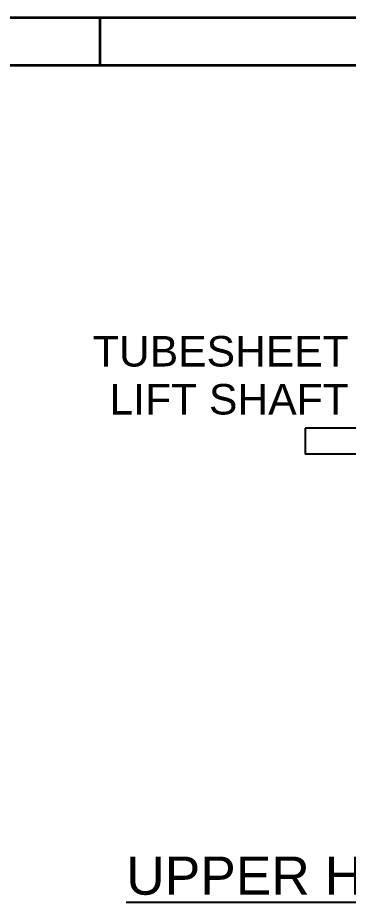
# Model space of a CAD drawing. Header units: inches. Extents: x 12 to 318, y 5 to 204.
# Drawn here: x 161.1 to 173.45, y 171.18 to 204.25 of the extents above; entities that cross this region are included whole.
import ezdxf

# ---------------------------------------------------------------- set-up
doc = ezdxf.new("R2010")
doc.units = ezdxf.units.IN
doc.header["$LTSCALE"] = 9.5
doc.header["$MEASUREMENT"] = 0
doc.layers.get('0').update_dxf_attribs({"lineweight": 25})
doc.layers.add('Border', color=7, linetype='Continuous', lineweight=35)
doc.layers.add('Symbol (ANSI)', color=7, linetype='Continuous', lineweight=25)
doc.styles.add('Note Text (ANSI)', font='arial.ttf')

# ---------------------------------------------------------------- blocks, each defined once
blk = doc.blocks.new('Borders 22x34_D')
at = {"layer": 'Border'}
for p, q in [((33.5, 21.5), (1.25, 21.5)), ((17.2812, 21.5), (17.2812, 21.3125)), ((33.3125, 21.3125), (1.25, 21.3125))]:
    blk.add_line(p, q, dxfattribs=at)
blk = doc.blocks.new('UPPER HEAD ADN ELEMENT DETAIL')
for p, q in [((0.4927, 0.197), (-0.6552, 0.197)), ((-0.6552, 0.197), (-0.6552, 0.146)), ((0.4927, 0.146), (-0.6552, 0.146))]:
    blk.add_line(p, q)
at = {"layer": 'Symbol (ANSI)', "color": 7, "insert": (-0.5695, 0.3005), "char_height": 0.06, "attachment_point": 6, "line_spacing_factor": 0.944221, "style": 'Note Text (ANSI)'}
blk.add_mtext('\\fArial|b0|i0;{\\H0.0600;TUBESHEET\\P}\\fArial|b0|i0;{\\H0.0600;LIFT SHAFT}', dxfattribs=at)
at = {"layer": 'Symbol (ANSI)', "insert": (-0.0813, -0.646), "char_height": 0.075, "width": 3.210713, "attachment_point": 2, "style": 'Note Text (ANSI)'}
blk.add_mtext('\\fArial|b0|i0;{\\H0.0750;\\LUPPER HEAD AND ELEMENT DETAIL}', dxfattribs=at)

msp = doc.modelspace()

# ---------------------------------------------------------------- block references
for name, p, xscale, yscale, zscale in [('Borders 22x34_D', (0, 0), 9.5, 9.5, 9.5), ('UPPER HEAD ADN ELEMENT DETAIL', (184.285716, 185.16667), 19, 19, 19)]:
    msp.add_blockref(name, p, dxfattribs=dict(xscale=xscale, yscale=yscale, zscale=zscale))

doc.saveas('drawing.dxf')
